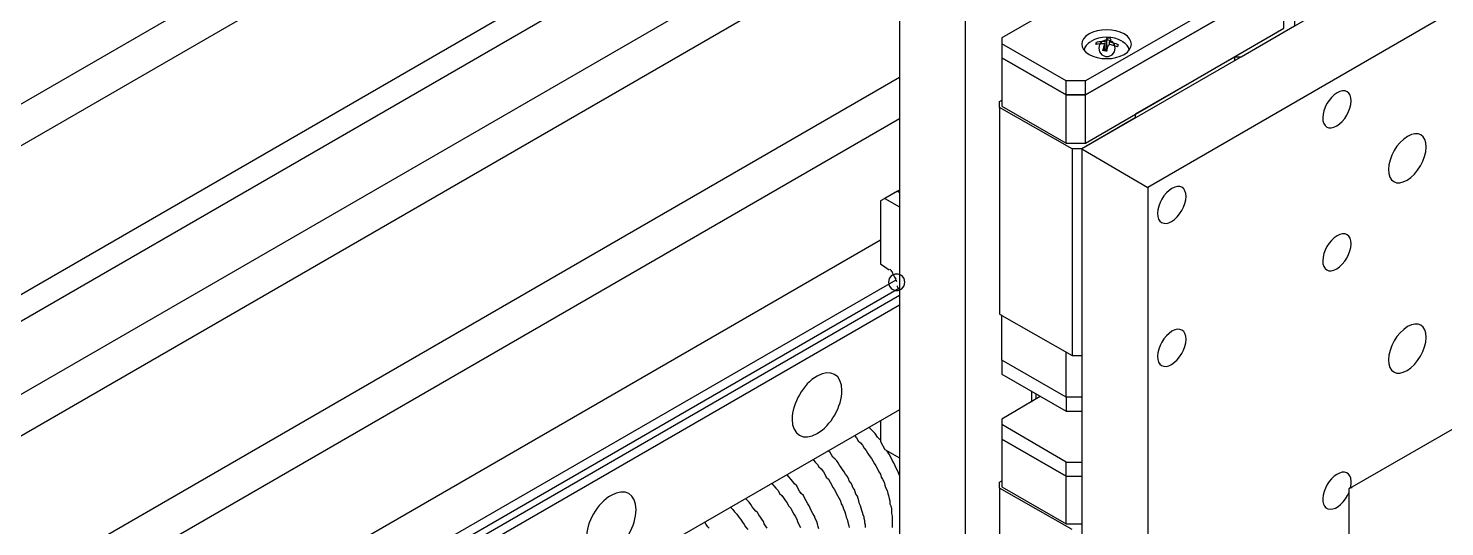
# Model space of a CAD drawing. Extents: x 23 to 317, y -101 to 289.
# Drawn here: x 139.47 to 168.18, y 130.13 to 140.23 of the extents above; entities that cross this region are included whole.
import ezdxf

# ---------------------------------------------------------------- set-up
doc = ezdxf.new("R2010")
doc.units = 0
doc.layers.get('0').update_dxf_attribs({"linetype": 'CONTINUOUS'})

msp = doc.modelspace()

# ---------------------------------------------------------------- linework, layer by layer
at = {"color": 7}
for points in [[(160.97288, 156.813151), (157.13057, 154.591816), (157.13057, 115.988615)], [(157.13057, 115.988615), (158.466373, 115.223155), (158.466373, 153.826356), (157.13057, 154.591816)], [(159.802176, 114.442685), (158.466373, 115.223155), (158.466373, 153.826356)], [(81.950385, 105.572354), (157.13057, 148.978442)], [(82.685827, 105.152102), (157.13057, 148.137937)], [(102.287608, 113.45209), (157.13057, 145.121124)], [(102.782906, 113.196937), (157.13057, 144.580799)], [(172.409753, 144.475736), (160.822789, 137.781713), (160.822789, 125.86455), (162.158592, 125.09909), (165.820793, 123.358044)], [(104.073681, 112.461495), (157.13057, 143.094906)], [(172.409753, 142.929807), (162.158592, 137.001244), (162.158592, 125.09909)], [(104.809123, 112.041242), (157.13057, 142.254401)], [(160.897834, 138.877371), (164.920252, 141.188761), (164.920252, 141.473932), (160.897834, 139.162543)], [(160.897834, 137.901785), (164.920252, 140.228183), (164.920252, 141.188761), (160.897834, 138.877371)], [(160.492591, 140.558382), (160.297474, 140.663445), (159.201815, 140.033066), (159.201815, 139.912994), (159.201815, 139.627822), (160.5076, 138.877371), (160.5076, 139.162543), (159.201815, 139.912994)], [(164.920252, 140.513355), (165.130378, 140.393283), (165.130378, 140.27321), (164.049729, 139.642832), (163.914648, 139.642832), (163.914648, 139.567786)], [(161.107961, 139.943012), (161.107961, 139.897985)], [(161.27306, 139.897985), (161.27306, 139.762904)], [(161.288069, 139.943012), (161.288069, 139.762904)], [(161.303078, 139.762904), (161.333096, 139.82294)], [(161.333096, 139.82294), (161.333096, 140.018057)], [(161.378123, 139.943012), (161.378123, 139.882976)], [(160.5076, 138.877371), (159.201815, 139.627822), (159.201815, 138.652236), (160.5076, 137.901785), (160.5076, 138.877371)], [(163.914648, 139.642832), (161.903439, 138.487137), (161.903439, 138.412092), (160.822789, 137.781713), (160.822789, 133.594196)], [(107.420693, 110.525331), (157.13057, 139.237588)], [(160.5076, 138.877371), (160.897834, 138.877371), (160.897834, 139.162543), (160.5076, 139.162543)], [(159.156788, 138.622218), (159.156788, 138.74229), (159.201815, 138.772308)], [(160.5076, 137.901785), (160.897834, 137.901785), (160.897834, 138.877371), (160.5076, 138.877371)], [(108.141126, 110.105078), (157.13057, 138.397083)], [(160.627672, 137.781713), (159.156788, 138.622218), (159.156788, 134.434701), (160.627672, 133.594196)], [(160.822789, 137.781713), (160.627672, 137.781713), (160.627672, 133.594196), (160.822789, 133.594196)], [(160.822789, 137.781713), (162.158592, 137.001244)], [(157.13057, 136.896181), (157.085543, 136.926199), (156.83039, 136.776109), (157.13057, 136.611009)], [(157.13057, 136.896181), (157.085543, 136.926199), (157.13057, 136.956217)], [(156.83039, 136.776109), (156.740336, 136.731081), (156.740336, 135.455315), (156.920444, 135.335243)], [(156.740336, 135.935603), (110.752696, 109.369636), (111.353057, 109.024429)], [(157.055525, 135.125116), (111.473129, 108.814303)], [(157.13057, 134.960017), (111.773309, 108.769276)], [(157.13057, 134.809927), (111.923399, 108.69423), (111.998444, 108.559149)], [(157.13057, 134.61481), (111.998444, 108.559149), (111.998444, 106.442877)], [(160.5076, 132.753691), (159.201815, 133.504142), (159.201815, 134.419692)], [(160.5076, 132.753691), (159.201815, 133.504142), (159.201815, 133.218971), (160.5076, 132.46852)], [(160.822789, 132.753691), (160.5076, 132.753691), (160.5076, 133.654232)], [(159.982284, 132.7687), (159.201815, 132.30342), (159.201815, 132.198357), (159.201815, 131.898177), (160.5076, 131.147726), (160.5076, 131.432897), (159.201815, 132.198357)], [(159.802176, 132.873763), (159.802176, 132.648628)], [(159.89223, 132.813727), (159.89223, 132.708664)], [(160.822789, 132.753691), (160.5076, 132.753691), (160.5076, 132.46852), (160.822789, 132.46852)], [(166.256055, 130.907581), (169.332904, 132.678646), (170.128382, 132.678646)], [(157.13057, 132.498538), (111.998444, 106.442877)], [(156.740336, 131.883168), (156.6803, 131.943204), (156.635272, 132.018249), (156.575236, 132.078285), (156.5152, 132.138321)], [(156.740336, 132.273402), (156.740336, 131.85315), (156.83039, 131.68805), (157.13057, 131.522951)], [(156.21502, 131.973222), (156.260047, 131.928195), (156.290065, 131.868159), (156.335092, 131.823132), (156.380119, 131.778105), (156.410137, 131.718068), (156.455164, 131.673041), (156.485182, 131.613005), (156.5152, 131.567978), (156.560227, 131.507942), (156.590245, 131.462915), (156.620263, 131.402879), (156.650282, 131.357852), (156.6803, 131.297816), (156.710318, 131.23778), (156.740336, 131.192753), (156.755345, 131.132717), (156.785363, 131.08769), (156.815381, 131.027654), (156.83039, 130.967617), (156.845399, 130.92259), (156.875417, 130.862554), (156.890426, 130.802518), (156.905435, 130.757491), (156.920444, 130.697455), (156.935453, 130.652428), (156.935453, 130.592392), (156.950462, 130.547365), (156.965471, 130.487329), (156.965471, 130.442302), (156.965471, 130.397275), (156.98048, 130.337239), (156.98048, 130.292212), (156.98048, 130.247184), (156.98048, 130.202157), (156.98048, 130.15713), (156.98048, 130.112103)], [(160.5076, 131.147726), (159.201815, 131.898177), (159.201815, 130.937599), (160.5076, 130.187148), (160.5076, 131.147726)], [(155.374515, 131.492933), (155.419542, 131.432897), (155.464569, 131.38787), (155.494587, 131.342843), (155.539614, 131.297816), (155.584641, 131.23778), (155.614659, 131.192753), (155.644677, 131.132717), (155.689704, 131.08769), (155.719722, 131.027654), (155.74974, 130.982626), (155.779758, 130.92259), (155.809776, 130.877563), (155.839794, 130.817527), (155.869812, 130.757491), (155.89983, 130.712464), (155.929849, 130.652428), (155.944858, 130.592392), (155.974876, 130.547365), (155.989885, 130.487329), (156.019903, 130.427293), (156.034912, 130.382266), (156.049921, 130.32223), (156.06493, 130.277202), (156.079939, 130.217166), (156.094948, 130.172139), (156.109957, 130.112103)], [(156.440155, 130.112103), (156.440155, 130.15713), (156.425146, 130.202157), (156.425146, 130.247184), (156.410137, 130.292212), (156.410137, 130.32223), (156.395128, 130.367257), (156.380119, 130.412284), (156.36511, 130.457311), (156.350101, 130.502338), (156.335092, 130.547365), (156.320083, 130.592392), (156.305074, 130.652428), (156.290065, 130.697455), (156.275056, 130.742482), (156.245038, 130.787509), (156.230029, 130.832536), (156.21502, 130.877563), (156.185002, 130.92259), (156.169993, 130.967617), (156.139975, 131.012645), (156.109957, 131.057672), (156.094948, 131.102699), (156.06493, 131.147726), (156.034912, 131.192753), (156.004894, 131.23778), (155.974876, 131.282807), (155.944858, 131.327834), (155.914839, 131.372861), (155.884821, 131.417888), (155.854803, 131.462915), (155.824785, 131.492933), (155.779758, 131.53796), (155.74974, 131.582987), (155.719722, 131.628014), (155.689704, 131.658032)], [(157.13057, 131.162735), (157.100552, 131.23778), (157.070534, 131.297816), (157.040516, 131.357852), (157.010498, 131.417888), (156.98048, 131.477924), (156.950462, 131.53796), (156.920444, 131.597996), (156.875417, 131.658032)], [(160.5076, 131.432897), (160.822789, 131.432897)], [(154.549019, 130.997635), (154.579037, 130.952608), (154.624064, 130.907581), (154.669091, 130.862554), (154.699109, 130.802518), (154.744136, 130.757491), (154.774154, 130.712464), (154.819181, 130.652428), (154.849199, 130.607401), (154.879217, 130.547365), (154.924244, 130.502338), (154.954262, 130.442302), (154.98428, 130.382266), (155.014298, 130.337239), (155.044316, 130.277202), (155.059325, 130.232175), (155.089343, 130.172139), (155.119361, 130.112103)], [(155.494587, 130.082085), (155.479578, 130.127112), (155.464569, 130.187148), (155.44956, 130.232175), (155.419542, 130.292212), (155.404533, 130.337239), (155.374515, 130.397275), (155.344497, 130.442302), (155.314479, 130.502338), (155.29947, 130.547365), (155.269452, 130.592392), (155.239434, 130.652428), (155.209416, 130.697455), (155.179397, 130.757491), (155.13437, 130.802518), (155.104352, 130.847545), (155.074334, 130.892572), (155.044316, 130.952608), (154.999289, 130.997635), (154.969271, 131.042663), (154.924244, 131.08769), (154.894226, 131.132717), (154.849199, 131.177744)], [(159.156788, 130.907581), (159.156788, 131.027654), (159.201815, 131.057672)], [(160.627672, 130.067076), (159.156788, 130.907581), (159.156788, 126.720065), (160.627672, 125.86455)], [(160.5076, 131.147726), (160.822789, 131.147726)], [(160.5076, 131.147726), (160.822789, 131.147726)], [(154.443955, 130.097094), (154.413937, 130.142121), (154.383919, 130.187148), (154.36891, 130.232175), (154.338892, 130.277202), (154.308874, 130.32223), (154.278856, 130.367257), (154.248838, 130.412284), (154.21882, 130.442302), (154.173793, 130.487329), (154.143775, 130.532356), (154.113757, 130.577383), (154.083739, 130.62241), (154.053721, 130.652428), (154.008694, 130.697455)], [(166.241046, 123.192945), (166.241046, 130.412284), (166.241046, 130.877563)], [(153.708513, 130.517347), (153.75354, 130.47232), (153.783559, 130.427293), (153.828586, 130.382266), (153.873613, 130.32223), (153.903631, 130.277202), (153.948658, 130.217166), (153.978676, 130.172139), (154.008694, 130.127112), (154.053721, 130.067076)], [(153.273252, 130.097094), (153.243234, 130.127112), (153.213216, 130.172139), (153.183198, 130.217166)], [(160.5076, 130.187148), (160.822789, 130.187148)]]:
    msp.add_lwpolyline(points, dxfattribs=at)
for points in [[(161.498195, 139.82294), (161.483186, 139.897985), (161.438159, 139.958021), (161.363114, 139.988039), (161.303078, 139.988039), (161.228033, 139.958021), (161.183006, 139.897985), (161.167997, 139.82294), (161.183006, 139.747895), (161.228033, 139.687859), (161.303078, 139.657841), (161.363114, 139.657841), (161.438159, 139.687859), (161.483186, 139.747895), (161.498195, 139.82294), (161.498195, 139.82294)], [(157.235633, 135.080089), (157.220624, 135.155134), (157.175597, 135.21517), (157.100552, 135.245188), (157.040516, 135.245188), (156.965471, 135.21517), (156.920444, 135.155134), (156.905435, 135.080089), (156.920444, 135.005044), (156.965471, 134.945008), (157.040516, 134.91499), (157.100552, 134.91499), (157.175597, 134.945008), (157.220624, 135.005044), (157.235633, 135.080089), (157.235633, 135.080089)]]:
    msp.add_lwpolyline(points, close=True, dxfattribs=at)
for points in [[(160.97005, 140.112449), (160.773702, 139.998155), (160.773702, 139.812824), (160.97005, 139.69853)], [(161.681133, 140.112449), (161.48477, 140.226727), (161.166413, 140.226727), (160.97005, 140.112449)], [(161.681133, 139.69853), (161.877481, 139.812824), (161.877481, 139.998155), (161.681133, 140.112449)], [(161.001578, 139.95595), (160.924555, 139.911673), (160.877607, 139.853063), (160.869179, 139.790685)], [(161.645045, 139.962319), (161.447442, 140.07665), (161.203804, 140.076662), (161.006191, 139.96235)], [(161.126467, 139.944198), (161.120794, 139.929726), (161.115091, 139.913555), (161.109402, 139.895805)], [(161.286849, 139.911974), (161.226369, 139.915687), (161.166756, 139.911884), (161.109882, 139.900685)], [(161.301858, 139.957001), (161.241378, 139.960714), (161.181765, 139.956911), (161.124891, 139.945712)], [(161.283292, 139.906485), (161.270211, 139.868332), (161.257372, 139.823387), (161.245179, 139.77306)], [(161.339731, 140.024258), (161.327313, 140.0092), (161.314338, 139.985566), (161.301214, 139.954099)], [(161.358337, 139.891476), (161.345256, 139.853323), (161.332417, 139.808378), (161.320224, 139.758051)], [(161.413132, 140.022153), (161.385252, 140.027145), (161.357266, 140.030504), (161.329382, 140.032203)], [(161.546201, 139.849454), (161.489504, 139.873989), (161.429998, 139.891778), (161.369552, 139.902264)], [(161.414776, 140.009249), (161.402358, 139.994191), (161.389383, 139.970557), (161.376259, 139.93909)], [(161.56121, 139.894482), (161.504513, 139.919016), (161.445007, 139.936805), (161.384561, 139.947291)], [(161.561729, 139.899171), (161.556055, 139.884699), (161.550353, 139.868528), (161.544663, 139.850778)], [(161.782001, 139.790685), (161.773583, 139.853065), (161.726631, 139.911673), (161.649598, 139.955957)], [(160.97005, 139.69853), (161.166413, 139.584251), (161.48477, 139.584251), (161.681133, 139.69853)], [(161.323078, 139.766999), (161.295198, 139.771992), (161.267212, 139.77535), (161.239328, 139.77705)], [(166.281781, 138.75521), (166.28369, 138.940228), (166.156122, 139.013873), (165.996852, 138.919701)], [(165.996852, 138.919701), (165.837582, 138.825529), (165.706921, 138.5992), (165.705013, 138.414181)], [(165.989942, 138.24969), (166.149212, 138.343862), (166.279873, 138.570191), (166.281781, 138.75521)], [(165.705013, 138.414181), (165.703104, 138.229163), (165.830672, 138.155518), (165.989942, 138.24969)], [(167.80135, 137.820805), (167.804252, 138.066162), (167.635534, 138.163563), (167.424508, 138.038358)], [(167.424508, 138.038358), (167.213482, 137.913152), (167.04006, 137.612752), (167.037158, 137.367395)], [(167.414, 137.149842), (167.625026, 137.275048), (167.798448, 137.575448), (167.80135, 137.820805)], [(167.037158, 137.367395), (167.034256, 137.122039), (167.202974, 137.024637), (167.414, 137.149842)], [(162.64984, 136.983537), (162.49057, 136.889365), (162.359909, 136.663036), (162.358001, 136.478018)], [(162.93477, 136.819046), (162.936678, 137.004064), (162.809111, 137.07771), (162.64984, 136.983537)], [(162.64293, 136.313526), (162.8022, 136.407699), (162.932861, 136.634028), (162.93477, 136.819046)], [(162.358001, 136.478018), (162.356093, 136.292999), (162.48366, 136.219354), (162.64293, 136.313526)], [(166.281781, 135.858469), (166.28369, 136.043487), (166.156122, 136.117132), (165.996852, 136.02296)], [(165.996852, 136.02296), (165.837582, 135.928788), (165.706921, 135.702459), (165.705013, 135.51744)], [(165.989942, 135.352949), (166.149212, 135.447121), (166.279873, 135.67345), (166.281781, 135.858469)], [(165.705013, 135.51744), (165.703104, 135.332422), (165.830672, 135.258777), (165.989942, 135.352949)], [(156.968065, 135.297463), (156.963324, 135.317432), (156.949215, 135.335484), (156.932355, 135.343155)], [(156.973588, 135.302859), (156.99, 135.247933), (157.018722, 135.193075), (157.055389, 135.146621)], [(157.074787, 135.08773), (157.075035, 135.102859), (157.06877, 135.119373), (157.05796, 135.132082)], [(157.081291, 135.010617), (157.081661, 134.989238), (157.094576, 134.966559), (157.112831, 134.955232)], [(162.64984, 134.086796), (162.49057, 133.992624), (162.359909, 133.766295), (162.358001, 133.581277)], [(162.93477, 133.922305), (162.936678, 134.107323), (162.809111, 134.180969), (162.64984, 134.086796)], [(167.424508, 134.18104), (167.213482, 134.055834), (167.04006, 133.755434), (167.037158, 133.510077)], [(167.80135, 133.963487), (167.804252, 134.208843), (167.635534, 134.306245), (167.424508, 134.18104)], [(162.64293, 133.416785), (162.8022, 133.510958), (162.932861, 133.737287), (162.93477, 133.922305)], [(167.414, 133.292524), (167.625026, 133.41773), (167.798448, 133.71813), (167.80135, 133.963487)], [(162.358001, 133.581277), (162.356093, 133.396258), (162.48366, 133.322613), (162.64293, 133.416785)], [(167.037158, 133.510077), (167.034256, 133.26472), (167.202974, 133.167319), (167.414, 133.292524)], [(155.961867, 132.886762), (155.961472, 133.20847), (155.735143, 133.339131), (155.456348, 133.178601)], [(155.456348, 133.178601), (155.177553, 133.018071), (154.951866, 132.627139), (154.952261, 132.305431)], [(155.457781, 132.013591), (155.736576, 132.174121), (155.962263, 132.565053), (155.961867, 132.886762)], [(154.952261, 132.305431), (154.952657, 131.983722), (155.178986, 131.853061), (155.457781, 132.013591)], [(166.099336, 131.228817), (165.957331, 131.207632), (165.796222, 131.035908), (165.731866, 130.837136)], [(166.267419, 130.917033), (166.315033, 131.113308), (166.24134, 131.250003), (166.099336, 131.228817)], [(151.78936, 130.470309), (151.788964, 130.792018), (151.562635, 130.922679), (151.28384, 130.762149)], [(166.305493, 130.912875), (166.263464, 130.924319), (166.230778, 130.907707), (166.232486, 130.875771)], [(151.28384, 130.762149), (151.005045, 130.601619), (150.779358, 130.210687), (150.779754, 129.888979)], [(165.731866, 130.837136), (165.667509, 130.638363), (165.722206, 130.481421), (165.856622, 130.47917)], [(165.856622, 130.47917), (165.991039, 130.476919), (166.158597, 130.630139), (166.238802, 130.828646)], [(151.285273, 129.597139), (151.564068, 129.757669), (151.789755, 130.148601), (151.78936, 130.470309)]]:
    msp.add_open_spline(points, degree=3, dxfattribs=at)

doc.saveas('drawing.dxf')
